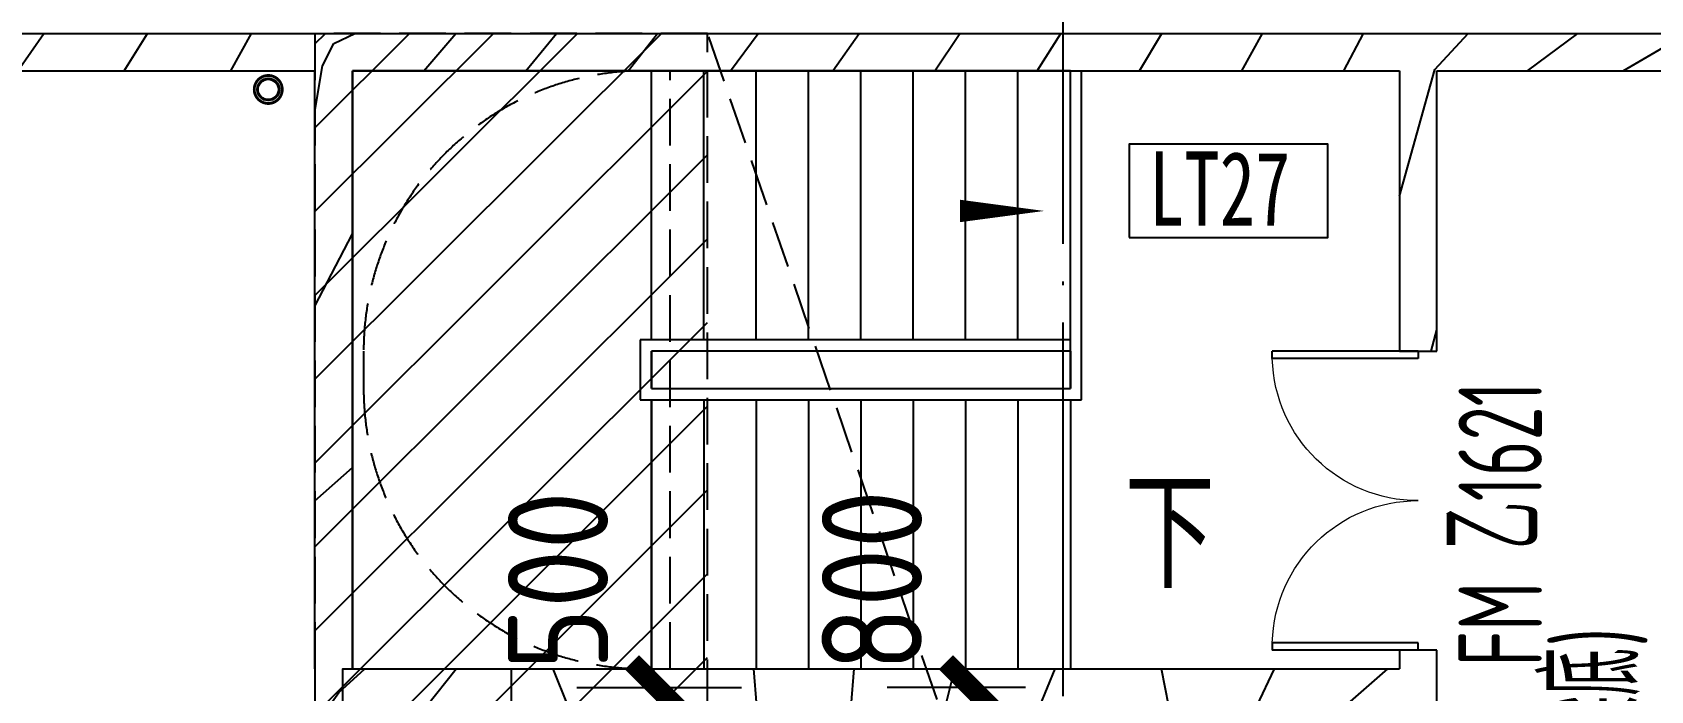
# Model space of a CAD drawing. Header units: inches. Extents: x 0 to 1813292486, y 0 to 3473589894.
# Drawn here: x 600526374 to 600535030, y 3473214601 to 3473218124 of the extents above; entities that cross this region are included whole.
import ezdxf
from ezdxf.enums import TextEntityAlignment as Align

# ---------------------------------------------------------------- set-up
doc = ezdxf.new("R2010")
doc.units = ezdxf.units.IN
doc.header["$LTSCALE"] = 1000
doc.header["$MEASUREMENT"] = 0
for name, pattern in [('AX-MALL-GIRD-200$0$DOTE', [2.4200000000000004, 2, -0.2, 0.02, -0.2]), ('AX-MALL-WALL-P02-QT$0$DASH', [0.35, 0.25, -0.1]), ('AX-MALL-WALL-P02-QT$0$DOTE', [2.4200000000000004, 2, -0.2, 0.02, -0.2]), ('PX-MALL-P02-LG$0$CONTINOUS', [0])]:
    doc.linetypes.add(name, pattern=pattern)
for name, color, linetype in [('A-Anno-Note', 241, 'Continuous'), ('AX-MALL-DIM-P02$0$A-Anno-Dims', 3, 'Continuous'), ('AX-MALL-DIM-P02$0$A-Detl-Thin', 131, 'Continuous'), ('AX-MALL-GIRD-200$0$A-Grid', 222, 'AX-MALL-GIRD-200$0$DOTE'), ('AX-MALL-P02-200$0$A-Anno-Note', 241, 'Continuous'), ('AX-MALL-WALL-P02$0$A-Anno-Note', 241, 'Continuous'), ('AX-MALL-WALL-P02-QT$0$_T_S__T_ELEV_A-STRS', 7, 'Continuous'), ('AX-MALL-WALL-P02-QT$0$A-Anno-Dims', 3, 'Continuous'), ('AX-MALL-WALL-P02-QT$0$A-Anno-Note', 241, 'Continuous'), ('AX-MALL-WALL-P02-QT$0$A-Detl-Patt', 8, 'Continuous'), ('AX-MALL-WALL-P02-QT$0$A-Detl-Thin', 131, 'Continuous'), ('AX-MALL-WALL-P02-QT$0$A-Strs', 151, 'Continuous'), ('AX-MALL-WALL-P02-QT$0$A-Wall', 2, 'Continuous'), ('AX-MALL-WALL-P02-QT$0$A-Wall-Patt', 13, 'Continuous'), ('AX-MALL-WALL-P02-QT$0$A-Wind', 4, 'Continuous'), ('AX-MALL-WORD-P02$0$A-Anno-Note', 241, 'Continuous'), ('AX-MALL-WORD-P02$0$A-Wind-Iden', 11, 'Continuous'), ('AX-MALL-ZTKD-P02$0$A-Anno-Note', 241, 'Continuous'), ('MX-MALL-P02-LG$0$M-VT-DUCT-SAD', 90, 'Continuous'), ('PX-MALL-P02-LG$0$P-Pipe-Risr', 7, 'Continuous'), ('PX-MALL-P02-LG$0$P-Pipe-Risr-Arch', 6, 'Continuous'), ('PX-MALL-P02-LG$0$P-Pipe-Risr-W100', 6, 'Continuous'), ('PX-MALL-P02-LG$0$P-Pipe-Risr-W50', 6, 'Continuous'), ('PX-MALL-P02-LG$0$P-Sewr-Pipe', 123, 'PX-MALL-P02-LG$0$CONTINOUS')]:
    doc.layers.add(name, color=color, linetype=linetype)
doc.layers.add('MX-MALL-P02-LG$0$M-AUX-TO-ARCH', color=1, linetype='Continuous', plot=False)
doc.styles.add('AX-MALL-DIM-P02$0$_TCH_DIM_T3', font='gbenor.shx')
doc.styles.add('AX-MALL-WALL-P02-QT$0$_TCH_DIM', font='gbenor.shx')
doc.styles.add('AX-MALL-WORD-P02$0$_TCH_WINDOW', font='gbenor.shx', dxfattribs={"bigfont": 'gbcbig.shx'})
doc.styles.add('AX-MALL-WORD-P02$0$宋体', font='', dxfattribs={"width": 0.7, "height": 5})
doc.styles.add('PX-MALL-P02-LG$0$jzfz', font='gbenor.shx', dxfattribs={"bigfont": 'gbcbig.shx'})
doc.styles.get('AX-MALL-WORD-P02$0$宋体').set_extended_font_data('SimSun')
doc.dimstyles.new('AX-MALL-DIM-P02$0$_TCH_ARCH&&180', dxfattribs={"dimtxt": 535.5, "dimasz": 270, "dimexe": 450, "dimexo": 450, "dimgap": 137.25, "dimtad": 1, "dimdec": 0, "dimzin": 0, "dimdsep": 46, "dimtxsty": 'AX-MALL-DIM-P02$0$_TCH_DIM_T3', "dimblk": 'AX-MALL-DIM-P02$0$_ArchTick', "dimcen": 0.09, "dimclrt": 7, "dimazin": 2, "dimtfac": 1, "dimtdec": 0, "dimtix": 1, "dimtmove": 2, "dimatfit": 3, "dimfxl": 500, "dimtolj": 1, "dimtzin": 0, "dimarcsym": 0})
pattern_1 = [(45, (0, 359.0227), (-353.55353201463, 353.55353201463), [])]

# ---------------------------------------------------------------- blocks, each defined once
blk = doc.blocks.new('AX-MALL-WORD-P02')
at = {"layer": 'AX-MALL-WORD-P02$0$A-Anno-Note', "color": 3}
blk.add_lwpolyline([(600340223.2685026, 3473093158.064152), (600341218.4246526, 3473092787.33929), (600341392.971067, 3473093255.883363), (600340397.8149174, 3473093626.608224)], close=True, dxfattribs=at)
at = {"layer": 'AX-MALL-WORD-P02$0$A-Anno-Note', "color": 3, "style": 'AX-MALL-WORD-P02$0$宋体', "width": 0.7}
blk.add_text('LT27', height=396.5189873417721, rotation=339.5681615271141, dxfattribs=at).set_placement((600340345.5567002, 3473093181.305595))
at = {"layer": 'AX-MALL-WORD-P02$0$A-Wind-Iden', "style": 'AX-MALL-WORD-P02$0$_TCH_WINDOW', "width": 0.7}
for s, height, p in [('1621', 446.25, (600341799.2887869, 3473091065.110028)), ('乙', 506.3829787234042, (600341709.2116942, 3473090823.311379)), ('FM', 446.25, (600341491.1159458, 3473090237.86556)), ('贴梁底', 506.3829787234042, (600341746.8900734, 3473089430.504557)), (')', 446.25, (600342017.1213512, 3473090155.900502))]:
    blk.add_text(s, height=height, rotation=69.56816112945486, dxfattribs=at).set_placement(p)
blk = doc.blocks.new('AX-MALL-GIRD-200')
at = {"layer": 'AX-MALL-GIRD-200$0$A-Grid'}
blk.add_line((600370145.4054303, 3473174495.439316), (600331415.8664808, 3473070531.712234), dxfattribs=at)
blk = doc.blocks.new('AX-MALL-WALL-P02-QT$0$tj')
at = {"layer": 'AX-MALL-WALL-P02-QT$0$A-Detl-Patt'}
h = blk.add_hatch(dxfattribs=at)
h.set_pattern_fill('STEEL', color=256, scale=100.0000000000001, angle=50.43183869082386)
h.set_pattern_definition([(75.00000000004839, (-14278.19445574284, 156289.8254051208), (-153.3407249234246, 41.08752340989569), []), (75.00000000004839, (-14317.88195610046, 156358.5661673546), (-153.3407249234246, 41.08752340989569), [])])
edge = h.paths.add_edge_path()
edge.add_line((88101.273016572, 47666.64152574539), (87883.93542659283, 47459.84604215622))
edge.add_line((87883.93542659283, 47459.84604215622), (91571.54751467705, 43584.64122533798))
edge.add_arc((262949.389629302, 558937.705083496), 543101.4133620498, 251.6057364187558, 260.0288666978238)
edge.add_arc((172180.8466627672, -2862.146247219684), 27099.9982179492, 64.7128659603706, 96.9316049602786, ccw=False)
edge.add_arc((262948.9730309481, 558936.3205539446), 543099.9677998082, 261.6155114784545, 271.7251478115656)
edge.add_line((279298.9759148359, 16082.51663446426), (279298.9759315252, 16382.65274763107))
edge.add_arc((262948.9742454757, 558936.3204835369), 542799.9676941936, 261.62020364125146, 271.7261014454634, ccw=False)
edge.add_arc((172180.8456921196, -2862.14609140989), 27400.00151046549, 64.80631838577902, 96.83815911678944)
edge.add_arc((262949.394896181, 558937.7037490648), 542801.4137571028, 251.6136389015772, 260.02417327084333, ccw=False)
edge.add_line((91737.26096642017, 43845.69257831573), (88101.273016572, 47666.64152574539))
blk = doc.blocks.new('MX-MALL-P02-LG$0$YHJJ-P02')
at = {"layer": 'MX-MALL-P02-LG$0$M-AUX-TO-ARCH', "elevation": 2999.999999999999}
blk.add_lwpolyline([(-64709.70742642879, -61399.99999237061), (-64709.70742976665, -62099.99999094009), (-65609.7074290514, -62099.99998998642), (-65609.70742726326, -61399.99999237061)], close=True, dxfattribs=at)
blk = doc.blocks.new('MX-MALL-P02-LG')
at = {"layer": 'MX-MALL-P02-LG$0$M-VT-DUCT-SAD', "rotation": 339.5681613187875}
blk.add_blockref('MX-MALL-P02-LG$0$YHJJ-P02', (600418393.5374048, 3473127097.242905), dxfattribs=at)
blk = doc.blocks.new('AX-MALL-WALL-P02-QT$0$$DorLib2D$00000002')
for p, q in [((-0.5, -5.684341886080802e-17), (-0.5000000000000007, 0.4875)), ((-0.4750000000000007, 0.4875), (-0.5000000000000007, 0.4875)), ((-0.475, -2.842170943040401e-17), (-0.4750000000000007, 0.4875)), ((0.475, -2.842170943040401e-17), (0.4750000000000007, 0.4875)), ((0.4750000000000007, 0.4875), (0.5000000000000007, 0.4875)), ((0.5, -5.684341886080802e-17), (0.5000000000000007, 0.4875)), ((-0.5, -5.684341886080802e-17), (-0.475, -2.842170943040401e-17)), ((0.5, -5.684341886080802e-17), (0.475, -2.842170943040401e-17))]:
    blk.add_line(p, q)
at = {"lineweight": 13}
for centre, start, end in [((-0.4875, -4.263256414560601e-17), 0, 88.53071641864632), ((0.4875, -4.263256414560601e-17), 91.4692835813537, 180)]:
    blk.add_arc(centre, 0.4875, start, end, dxfattribs=at)
blk = doc.blocks.new('AX-MALL-WALL-P02-QT')
at = {"layer": 'AX-MALL-WALL-P02-QT$0$A-Detl-Patt', "linetype": 'AX-MALL-WALL-P02-QT$0$DASH'}
h = blk.add_hatch(dxfattribs=at)
h.set_pattern_fill('ANSI31', color=5, scale=199.9999999999999, angle=-3.81666561775622e-14)
h.set_pattern_definition([(24.56816130921802, (600185298.4270635, 3473279938.045598), (-132.0087131905358, 288.7558651210028), [])])
h.paths.add_polyline_path([(600335267.3240896, 3473092328.651565), (600337235.2091951, 3473091595.556619), (600338491.9433863, 3473094969.073939), (600336524.0582808, 3473095702.168885)])
at = {"layer": 'AX-MALL-WALL-P02-QT$0$A-Wall-Patt'}
h = blk.add_hatch(dxfattribs=at)
h.set_pattern_fill('普通砖', color=256, scale=200, style=0)
h.set_pattern_definition(pattern_1)
h.paths.add_polyline_path([(600333103.9952413, 3473096833.957993), (600333174.4312005, 3473096736.576167), (600336454.2397144, 3473095514.751256), (600336571.2213844, 3473095542.314516), (600336617.7670953, 3473095667.259602), (600333150.5409521, 3473096958.903079)])
h = blk.add_hatch(dxfattribs=at)
h.set_pattern_fill('普通砖', color=256, scale=200, style=0)
h.set_pattern_definition(pattern_1)
h.paths.add_polyline_path([(600336571.2213844, 3473095542.314516), (600336641.6573436, 3473095444.932689), (600341889.3509662, 3473093490.012832), (600342006.3326364, 3473093517.576092), (600342052.8783473, 3473093642.521178), (600336617.7670953, 3473095667.259602)])
h = blk.add_hatch(dxfattribs=at)
h.set_pattern_fill('普通砖', color=256, scale=200, style=0)
h.set_pattern_definition(pattern_1)
h.paths.add_polyline_path([(600335395.9421878, 3473092387.451097), (600335524.5602856, 3473092446.250628), (600336641.6573436, 3473095444.932689), (600336571.2213844, 3473095542.314516), (600336454.2397144, 3473095514.751256), (600335337.1426563, 3473092516.069195)])
h = blk.add_hatch(dxfattribs=at)
h.set_pattern_fill('普通砖', color=256, scale=200, style=0)
h.set_pattern_definition(pattern_1)
h.paths.add_polyline_path([(600342006.3326362, 3473093517.576092), (600342076.7685955, 3473093420.194265), (600344044.6537036, 3473092687.099319), (600344301.8898991, 3473092804.698382), (600342052.8783473, 3473093642.521178)])
h = blk.add_hatch(dxfattribs=at)
h.set_pattern_fill('普通砖', color=256, scale=200, style=0)
h.set_pattern_definition(pattern_1)
h.paths.add_polyline_path([(600341889.3509662, 3473093490.012832), (600341365.7117214, 3473092084.380619), (600341553.1293507, 3473092014.562053), (600342076.7685955, 3473093420.194265), (600342006.3326362, 3473093517.576092)])
h = blk.add_hatch(dxfattribs=at)
h.set_pattern_fill('普通砖', color=256, scale=200, style=0)
h.set_pattern_definition(pattern_1)
h.paths.add_polyline_path([(600335267.32409, 3473092328.651566), (600335395.9421878, 3473092387.451097), (600335337.1426563, 3473092516.069195)])
h = blk.add_hatch(dxfattribs=at)
h.set_pattern_fill('普通砖', color=256, scale=200, style=0)
h.set_pattern_definition(pattern_1)
h.paths.add_polyline_path([(600335252.6320435, 3473091907.270596), (600335350.0138696, 3473091977.706555), (600335454.7417192, 3473092258.832999), (600335395.9421878, 3473092387.451097), (600335267.32409, 3473092328.651566), (600335127.6869572, 3473091953.816307)])
h = blk.add_hatch(dxfattribs=at)
h.set_pattern_fill('普通砖', color=256, scale=200, style=0)
h.set_pattern_definition(pattern_1)
h.paths.add_polyline_path([(600335395.9421878, 3473092387.451097), (600335454.7417192, 3473092258.832999), (600336063.8490149, 3473092031.922659), (600336180.830685, 3473092059.485919), (600336227.3763958, 3473092184.431005), (600335524.5602856, 3473092446.250628)])
h = blk.add_hatch(dxfattribs=at)
h.set_pattern_fill('普通砖', color=256, scale=200, style=0)
h.set_pattern_definition(pattern_1)
h.paths.add_polyline_path([(600336180.830685, 3473092059.485919), (600336251.2666442, 3473091962.104093), (600339156.239899, 3473090879.916315), (600339273.2215692, 3473090907.479575), (600339319.76728, 3473091032.424661), (600336227.3763958, 3473092184.431005)])
h = blk.add_hatch(dxfattribs=at)
h.set_pattern_fill('普通砖', color=256, scale=200, style=0)
h.set_pattern_definition(pattern_1)
h.paths.add_polyline_path([(600339273.2215692, 3473090907.479575), (600339343.6575284, 3473090810.097749), (600340702.4353421, 3473090303.913143), (600340799.8171684, 3473090374.349102), (600340772.2539084, 3473090491.330772), (600339319.76728, 3473091032.424661)])
h = blk.add_hatch(dxfattribs=at)
h.set_pattern_fill('普通砖', color=256, scale=200, style=0)
h.set_pattern_definition(pattern_1)
h.paths.add_polyline_path([(600340924.7622545, 3473090327.803391), (600340994.58082, 3473090515.221018), (600340807.1631906, 3473090585.039584), (600340772.2539084, 3473090491.330772), (600340799.8171684, 3473090374.349102)])
h = blk.add_hatch(dxfattribs=at)
h.set_pattern_fill('普通砖', color=256, scale=200, style=0)
h.set_pattern_definition(pattern_1)
h.paths.add_polyline_path([(600340702.4353421, 3473090303.913143), (600340458.0703596, 3473089647.951439), (600340645.487989, 3473089578.132873), (600340924.7622545, 3473090327.803391), (600340799.8171684, 3473090374.349102)])
at = {"layer": 'AX-MALL-WALL-P02-QT$0$_T_S__T_ELEV_A-STRS', "linetype": 'AX-MALL-WALL-P02-QT$0$DOTE', "const_width": 150}
blk.add_lwpolyline([(600234247.8536268, 3473153011.494684), (600262405.5662599, 3473142521.920496), (600259473.1864733, 3473134650.380063), (600277652.6965212, 3473127877.979127), (600276745.0551592, 3473125441.549947), (600276745.055159, 3473125441.549947), (600276046.8694955, 3473123567.373652), (600279607.804453, 3473122240.820894), (600279607.8044529, 3473122240.820893), (600286917.0919989, 3473119517.896807), (600286114.1784856, 3473117362.594068), (600305090.2134603, 3473110293.464231), (600303222.5668081, 3473105280.042639), (600316013.8200127, 3473100514.925489), (600314879.2683095, 3473097469.389009), (600322235.4102613, 3473094729.010282), (600324225.2394023, 3473100070.412719), (600344138.3625215, 3473092652.190045), (600342323.0797966, 3473087779.331682), (600442122.9674294, 3473050600.945104)], dxfattribs=at)
at = {"layer": 'AX-MALL-WALL-P02-QT$0$A-Anno-Dims', "color": 5}
blk.add_lwpolyline([(600339515.9907314, 3473091759.677268, 0, 0, 0), (600336536.0504254, 3473092869.792473, 0, 0, 0), (600337129.5082393, 3473094462.842322, 0, 0, 0), (600339847.0638641, 3473093450.473111, 0, 120, 0), (600339425.3741981, 3473093607.564885, 0, 0, 0)], format="xyseb", dxfattribs=at)
at = {"layer": 'AX-MALL-WALL-P02-QT$0$A-Detl-Patt', "linetype": 'AX-MALL-WALL-P02-QT$0$DASH'}
blk.add_line((600337903.6827328, 3473071256.615159), (600338491.9433864, 3473094969.073939), dxfattribs=at)
at = {"layer": 'AX-MALL-WALL-P02-QT$0$A-Detl-Patt', "color": 5, "linetype": 'AX-MALL-WALL-P02-QT$0$DASH'}
for points in [[(600335267.3240896, 3473092328.651565), (600337235.2091951, 3473091595.556619), (600338491.9433863, 3473094969.073939), (600336524.0582808, 3473095702.168885)], [(600335524.5602853, 3473092446.250628), (600337117.6101321, 3473091852.792815), (600338234.7071906, 3473094851.474876), (600336641.6573439, 3473095444.932689)]]:
    blk.add_lwpolyline(points, close=True, dxfattribs=at)
at = {"layer": 'AX-MALL-WALL-P02-QT$0$A-Strs', "color": 5}
for p, q in [((600336641.6573465, 3473095444.932697), (600335524.5602852, 3473092446.250628)), ((600338140.9983795, 3473094886.384167), (600336641.6573465, 3473095444.932697)), ((600337638.3047018, 3473093536.977235), (600338140.9983795, 3473094886.384167)), ((600337638.3047018, 3473093536.977235), (600338140.9983795, 3473094886.384167)), ((600340240.0758283, 3473094104.416224), (600338140.9983795, 3473094886.384167)), ((600337900.6893829, 3473093439.231243), (600338403.3830606, 3473094788.638175)), ((600338163.0740641, 3473093341.48525), (600338665.7677417, 3473094690.892181)), ((600338425.4587451, 3473093243.739257), (600338928.1524228, 3473094593.146189)), ((600338687.8434262, 3473093145.993264), (600339190.5371039, 3473094495.400196)), ((600338950.2281073, 3473093048.247271), (600339452.921785, 3473094397.654203)), ((600339212.6127884, 3473092950.501278), (600339715.3064661, 3473094299.90821)), ((600339474.9974697, 3473092852.755286), (600339977.6911472, 3473094202.162217)), ((600339646.6180143, 3473092511.366375), (600340240.0758282, 3473094104.416225)), ((600339737.3821507, 3473092755.009293), (600340240.0758283, 3473094104.416224)), ((600340240.0758282, 3473094104.416225), (600340296.3011171, 3473094083.470655)), ((600339681.8977334, 3473092434.195517), (600340296.3011171, 3473094083.470655)), ((600337582.079413, 3473093557.922805), (600337470.3697067, 3473093258.054599)), ((600339737.3821509, 3473092755.009293), (600337582.079413, 3473093557.922805)), ((600337617.3591322, 3473093480.751947), (600337547.5405656, 3473093293.334318)), ((600337547.5405657, 3473093293.334318), (600337617.359132, 3473093480.751947)), ((600339716.4365809, 3473092698.784004), (600337617.359132, 3473093480.751947)), ((600339716.4365809, 3473092698.784004), (600337617.3591322, 3473093480.751947)), ((600337526.5949959, 3473093237.109029), (600337023.9013182, 3473091887.702097)), ((600337023.9013182, 3473091887.702097), (600337526.594996, 3473093237.109029)), ((600337470.3697067, 3473093258.054599), (600339681.8977334, 3473092434.195517)), ((600337547.5405656, 3473093293.334318), (600339646.6180145, 3473092511.366375)), ((600337547.5405656, 3473093293.334318), (600339646.6180143, 3473092511.366375)), ((600337788.979677, 3473093139.363037), (600337286.2859993, 3473091789.956105)), ((600338051.3643581, 3473093041.617043), (600337548.6706804, 3473091692.210112)), ((600338313.7490392, 3473092943.871051), (600337811.0553615, 3473091594.464119)), ((600338576.1337204, 3473092846.125058), (600338073.4400426, 3473091496.718126)), ((600338838.5184014, 3473092748.379065), (600338335.8247237, 3473091398.972133)), ((600339716.4365809, 3473092698.784004), (600339737.3821507, 3473092755.009293)), ((600339716.4365809, 3473092698.784004), (600339737.3821509, 3473092755.009293)), ((600339100.9030825, 3473092650.633072), (600338598.2094048, 3473091301.22614)), ((600339716.4365809, 3473092698.784004), (600339646.6180145, 3473092511.366375)), ((600339363.2877636, 3473092552.887079), (600338860.5940859, 3473091203.480147)), ((600339625.6724447, 3473092455.141087), (600339122.978767, 3473091105.734155)), ((600335524.5602852, 3473092446.250628), (600337023.9013182, 3473091887.702097)), ((600337023.9013182, 3473091887.702097), (600339122.978767, 3473091105.734155))]:
    blk.add_line(p, q, dxfattribs=at)
at = {"layer": 'AX-MALL-WALL-P02-QT$0$A-Strs', "color": 5, "linetype": 'AX-MALL-WALL-P02-QT$0$DASH'}
blk.add_lwpolyline([(600338103.5663956, 3473094900.328681, 0.4142243839893411), (600336174.2432383, 3473094018.354516), (600336104.4248176, 3473093830.937276, 0.4142243552546902), (600336986.4695927, 3473091901.646514)], format="xyb", dxfattribs=at)
at = {"layer": 'AX-MALL-WALL-P02-QT$0$A-Wall'}
for p, q in [((600333150.5409521, 3473096958.903079), (600336617.7670953, 3473095667.259602)), ((600333174.4312005, 3473096736.576167), (600336454.2397144, 3473095514.751256)), ((600336617.7670953, 3473095667.259602), (600342052.8783473, 3473093642.521178)), ((600335337.1426563, 3473092516.069195), (600336454.2397144, 3473095514.751256)), ((600335524.5602856, 3473092446.250628), (600336641.6573436, 3473095444.932689)), ((600336641.6573436, 3473095444.932689), (600341889.3509662, 3473093490.012832)), ((600342052.8783473, 3473093642.521178), (600344301.8898991, 3473092804.698382)), ((600341889.3509662, 3473093490.012832), (600341365.7117214, 3473092084.380619)), ((600341553.1293507, 3473092014.562053), (600342076.7685955, 3473093420.194265)), ((600342076.7685955, 3473093420.194265), (600344044.6537036, 3473092687.099319)), ((600335337.1426563, 3473092516.069195), (600335267.32409, 3473092328.651566)), ((600335337.1426563, 3473092516.069195), (600335337.1426563, 3473092516.069195)), ((600335524.5602856, 3473092446.250628), (600336227.3763958, 3473092184.431005)), ((600336227.3763958, 3473092184.431005), (600339319.76728, 3473091032.424661)), ((600341365.7117214, 3473092084.380619), (600341553.1293507, 3473092014.562053)), ((600339319.76728, 3473091032.424661), (600340772.2539084, 3473090491.330772)), ((600340807.1631906, 3473090585.039584), (600340772.2539084, 3473090491.330772)), ((600340994.58082, 3473090515.221018), (600340807.1631906, 3473090585.039584)), ((600340924.7622545, 3473090327.803391), (600340994.58082, 3473090515.221018)), ((600340645.487989, 3473089578.132873), (600340924.7622545, 3473090327.803391))]:
    blk.add_line(p, q, dxfattribs=at)
at = {"layer": 'AX-MALL-WALL-P02-QT$0$A-Detl-Thin'}
blk.add_blockref('MX-MALL-P02-LG', (0, 0), dxfattribs=at)
at = {"layer": 'AX-MALL-WALL-P02-QT$0$A-Detl-Thin', "rotation": 339.5681613091762}
blk.add_blockref('AX-MALL-WALL-P02-QT$0$tj', (600144118.6961328, 3473128496.287411), dxfattribs=at)
at = {"layer": 'AX-MALL-WALL-P02-QT$0$A-Wind'}
blk.add_blockref('AX-MALL-GIRD-200', (0, 0), dxfattribs=at)
at = {"layer": 'AX-MALL-WALL-P02-QT$0$A-Wind', "xscale": -1600, "yscale": 1600, "zscale": 200, "rotation": 69.56816130677875}
blk.add_blockref('AX-MALL-WALL-P02-QT$0$$DorLib2D$00000002', (600341180.1462706, 3473091299.800818), dxfattribs=at)
at = {"layer": 'AX-MALL-WALL-P02-QT$0$A-Anno-Note', "color": 5, "style": 'AX-MALL-WALL-P02-QT$0$_TCH_DIM', "width": 0.7}
blk.add_text('下', height=506.3829787234042, rotation=339.5681613092755, dxfattribs=at).set_placement((600339565.0576487, 3473091461.275341))
blk = doc.blocks.new('AX-MALL-WALL-P02')
at = {"layer": 'AX-MALL-WALL-P02$0$A-Anno-Note'}
blk.add_blockref('AX-MALL-WORD-P02', (0, 0), dxfattribs=at)
blk.add_blockref('AX-MALL-WALL-P02-QT', (0, 0), dxfattribs=at)
blk = doc.blocks.new('PX-MALL-P02-LG$0$P-Risr')
at = {"layer": 'PX-MALL-P02-LG$0$P-Pipe-Risr-W50'}
h = blk.add_hatch(color=0, dxfattribs=at)
edge = h.paths.add_edge_path()
edge.add_ellipse((0, 0), major_axis=(47.05795628796547, 47.05795628796547), ratio=0.9999999999999695, start_angle=225.0000000000009, end_angle=405.0000000000009, ccw=False)
edge.add_ellipse((0, 0), major_axis=(47.05795628796764, 47.05795628796764), ratio=0.9999999999998785, start_angle=133.9675974886221, end_angle=225.0000000000035, ccw=False)
edge.add_line((-66.53919663240958, 1.199087783927098), (-54.4367953546693, 1.199087783927098))
edge.add_ellipse((0, 0), major_axis=(-38.50196423560672, 38.50196423560672), ratio=0.9999999999999859, start_angle=43.73814098242129, end_angle=134.9999999999996)
edge.add_ellipse((0, 0), major_axis=(38.50196423561096, 38.50196423561096), ratio=0.9999999999998216, start_angle=225.0000000000051, end_angle=405.0000000000051)
edge.add_ellipse((0, 0), major_axis=(38.50196423560679, 38.50196423560679), ratio=0.9999999999999831, start_angle=45.00000000000048, end_angle=133.7381409824204)
edge.add_line((-54.43679535467527, 1.199087783927098), (-66.53919663241555, 1.199087783927098))
edge.add_ellipse((0, 0), major_axis=(-47.05795628796762, 47.05795628796762), ratio=0.9999999999998742, start_angle=-45.00000000000358, end_angle=43.967597488629224, ccw=False)
at = {"layer": 'PX-MALL-P02-LG$0$P-Pipe-Risr-Arch', "ltscale": 0.7}
blk.add_circle((0, 0), 59.29000000000001, dxfattribs=at)
at = {"layer": 'PX-MALL-P02-LG$0$P-Pipe-Risr-W100', "color": 0, "const_width": 15}
blk.add_lwpolyline([(-75, 0, 1), (75, 0, 1)], format="xyb", close=True, dxfattribs=at)
at = {"layer": 'PX-MALL-P02-LG$0$P-Pipe-Risr-W50'}
blk.add_circle((0, 0), 54.45000000000001, dxfattribs=at)
at = {"layer": 'PX-MALL-P02-LG$0$P-Pipe-Risr', "style": 'PX-MALL-P02-LG$0$jzfz', "width": 0.6, "flags": 1}
for tag, p in [('SYS-MARK', (0.3310501334344735, -45.65933377496549)), ('RANGE', (0.3337570973526454, -45.67887874227017))]:
    blk.add_attdef(tag, text='', height=0.015625, dxfattribs=at).set_placement(p, align=Align.MIDDLE)
blk = doc.blocks.new('PX-MALL-P02-LG')
at = {"layer": 'PX-MALL-P02-LG$0$P-Sewr-Pipe', "ltscale": 0.7, "rotation": 249.5681613599653}
blk.add_blockref('PX-MALL-P02-LG$0$P-Risr', (600336185.0471398, 3473095508.278368), dxfattribs=at)
blk = doc.blocks.new('AX-MALL-ZTKD-P02')
at = {"layer": 'AX-MALL-ZTKD-P02$0$A-Anno-Note'}
blk.add_blockref('AX-MALL-GIRD-200', (0, 0), dxfattribs=at)
blk = doc.blocks.new('AX-MALL-DIM-P02$0$_ArchTick')
at = {"color": 0, "linetype": 'ByBlock', "const_width": 0.4}
blk.add_lwpolyline([(-0.5, -0.5), (0.5, 0.5)], dxfattribs=at)
blk = doc.blocks.new('*D673')
at = {"layer": 'AX-MALL-DIM-P02$0$A-Anno-Dims', "color": 0, "lineweight": -2, "transparency": 16777216}
for p, q in [((600333272.7234457, 3473097286.883939), (600333602.5970383, 3473098172.380877)), ((600333445.505264, 3473097750.69121), (600336912.7362256, 3473096459.045938)), ((600336739.9544072, 3473095995.238666), (600337069.8279998, 3473096880.735604))]:
    blk.add_line(p, q, dxfattribs=at)
at = {"layer": 'AX-MALL-DIM-P02$0$A-Anno-Dims', "color": 0, "lineweight": -2, "transparency": 16777216, "xscale": 270, "yscale": 270, "zscale": 270}
for p, rotation in [((600333445.505264, 3473097750.69121), 159.5681613023471), ((600336912.7362256, 3473096459.045938), 339.5681613023471)]:
    blk.add_blockref('AX-MALL-DIM-P02$0$_ArchTick', p, dxfattribs=dict(at, rotation=rotation))
at = {"layer": 'AX-MALL-DIM-P02$0$A-Anno-Dims', "color": 7, "transparency": 16777216, "insert": (600335320.5033418, 3473097484.389274), "char_height": 535.5, "attachment_point": 5, "rotation": 339.5681613023471, "style": 'AX-MALL-DIM-P02$0$_TCH_DIM_T3'}
blk.add_mtext('\\A1;3700', dxfattribs=at)
blk = doc.blocks.new('*D674')
at = {"layer": 'AX-MALL-DIM-P02$0$A-Anno-Dims', "color": 0, "lineweight": -2, "transparency": 16777216}
for p, q in [((600336739.9544075, 3473095995.238667), (600337069.8280001, 3473096880.735604)), ((600336912.7362258, 3473096459.045938), (600342347.842659, 3473094434.309309)), ((600342175.0608408, 3473093970.502038), (600342504.9344332, 3473094855.998975))]:
    blk.add_line(p, q, dxfattribs=at)
at = {"layer": 'AX-MALL-DIM-P02$0$A-Anno-Dims', "color": 0, "lineweight": -2, "transparency": 16777216, "xscale": 270, "yscale": 270, "zscale": 270}
for p, rotation in [((600336912.7362258, 3473096459.045938), 159.5681613038666), ((600342347.842659, 3473094434.309309), 339.5681613038666)]:
    blk.add_blockref('AX-MALL-DIM-P02$0$_ArchTick', p, dxfattribs=dict(at, rotation=rotation))
at = {"layer": 'AX-MALL-DIM-P02$0$A-Anno-Dims', "color": 7, "transparency": 16777216, "insert": (600339771.6720392, 3473095826.198323), "char_height": 535.5, "attachment_point": 5, "rotation": 339.5681613038666, "style": 'AX-MALL-DIM-P02$0$_TCH_DIM_T3'}
blk.add_mtext('\\A1;5800', dxfattribs=at)
blk = doc.blocks.new('*D675')
at = {"layer": 'AX-MALL-DIM-P02$0$A-Anno-Dims', "color": 0, "lineweight": -2, "transparency": 16777216}
for p, q in [((600342175.0608407, 3473093970.502037), (600342504.9344333, 3473094855.998975)), ((600342347.8426591, 3473094434.309309), (600344503.1453961, 3473093631.395796)), ((600344330.3635777, 3473093167.588524), (600344660.2371703, 3473094053.085462))]:
    blk.add_line(p, q, dxfattribs=at)
at = {"layer": 'AX-MALL-DIM-P02$0$A-Anno-Dims', "color": 0, "lineweight": -2, "transparency": 16777216, "xscale": 270, "yscale": 270, "zscale": 270}
for p, rotation in [((600342347.8426591, 3473094434.309309), 159.5681613069397), ((600344503.1453961, 3473093631.395796), 339.5681613069396)]:
    blk.add_blockref('AX-MALL-DIM-P02$0$_ArchTick', p, dxfattribs=dict(at, rotation=rotation))
at = {"layer": 'AX-MALL-DIM-P02$0$A-Anno-Dims', "color": 7, "transparency": 16777216, "insert": (600343566.8766243, 3473094412.373252), "char_height": 535.5, "attachment_point": 5, "rotation": 339.56816130693966, "style": 'AX-MALL-DIM-P02$0$_TCH_DIM_T3'}
blk.add_mtext('\\A1;2300', dxfattribs=at)
blk = doc.blocks.new('*D696')
at = {"layer": 'AX-MALL-DIM-P02$0$A-Anno-Dims', "color": 0, "lineweight": -2, "transparency": 16777216}
for p, q in [((600336614.1567771, 3473091933.630413), (600337439.1183378, 3473091626.308024)), ((600336842.8822576, 3473091314.85573), (600337017.4286717, 3473091783.399799)), ((600336439.6103631, 3473091465.086343), (600337264.5719236, 3473091157.763955))]:
    blk.add_line(p, q, dxfattribs=at)
at = {"layer": 'AX-MALL-DIM-P02$0$A-Anno-Dims', "color": 0, "lineweight": -2, "transparency": 16777216, "xscale": 270, "yscale": 270, "zscale": 270}
for p, rotation in [((600337017.4286717, 3473091783.399799), 69.56816132184328), ((600336842.8822576, 3473091314.85573), 249.5681613218433)]:
    blk.add_blockref('AX-MALL-DIM-P02$0$_ArchTick', p, dxfattribs=dict(at, rotation=rotation))
at = {"layer": 'AX-MALL-DIM-P02$0$A-Anno-Dims', "color": 7, "transparency": 16777216, "insert": (600336719.4985104, 3473092504.735657), "char_height": 535.5, "attachment_point": 5, "rotation": 69.56816132184328, "style": 'AX-MALL-DIM-P02$0$_TCH_DIM_T3'}
blk.add_mtext('\\A1;500', dxfattribs=at)
blk = doc.blocks.new('*D1470')
at = {"layer": 'AX-MALL-DIM-P02$0$A-Anno-Dims', "color": 0, "lineweight": -2, "transparency": 16777216}
for p, q in [((600338863.1470237, 3473091095.815259), (600338169.4189005, 3473091354.241213)), ((600338311.836186, 3473090447.460405), (600338591.1101826, 3473091197.153777)), ((600338583.8730272, 3473090346.121886), (600337890.1449039, 3473090604.547841))]:
    blk.add_line(p, q, dxfattribs=at)
at = {"layer": 'AX-MALL-DIM-P02$0$A-Anno-Dims', "color": 0, "lineweight": -2, "transparency": 16777216, "xscale": 270, "yscale": 270, "zscale": 270}
for p, rotation in [((600338591.1101826, 3473091197.153777), 69.56875074563519), ((600338311.836186, 3473090447.460405), 249.5687507456352)]:
    blk.add_blockref('AX-MALL-DIM-P02$0$_ArchTick', p, dxfattribs=dict(at, rotation=rotation))
at = {"layer": 'AX-MALL-DIM-P02$0$A-Anno-Dims', "color": 7, "transparency": 16777216, "insert": (600338293.1726012, 3473091918.486572), "char_height": 535.5, "attachment_point": 5, "rotation": 69.56875074563519, "style": 'AX-MALL-DIM-P02$0$_TCH_DIM_T3'}
blk.add_mtext('\\A1;800', dxfattribs=at)
blk = doc.blocks.new('AX-MALL-DIM-P02')
at = {"layer": 'AX-MALL-DIM-P02$0$A-Detl-Thin'}
blk.add_blockref('AX-MALL-ZTKD-P02', (-2.384185791015625e-06, 9.5367431640625e-07), dxfattribs=at)
at = {"layer": 'AX-MALL-DIM-P02$0$A-Anno-Dims'}
for p1, p2, distance, picture, middle in [((600333115.6316715, 3473096865.194273), (600336582.8626331, 3473095573.549), 944.9451913409588, '*D673', (600335320.5033418, 3473097484.389274)), ((600336582.8626331, 3473095573.549), (600342017.9690664, 3473093548.812371), 944.9451913825739, '*D674', (600339771.6720392, 3473095826.198323)), ((600342017.9690665, 3473093548.812371), (600344173.2718034, 3473092745.898858), 944.9451909773503, '*D675', (600343566.8766243, 3473094412.373252))]:
    dim = blk.add_aligned_dim(p1=p1, p2=p2, distance=distance, dimstyle='AX-MALL-DIM-P02$0$_TCH_ARCH&&180', dxfattribs=at)
    dim.commit()
    dim.dimension.update_dxf_attribs({"geometry": picture, "text_midpoint": middle})
for base, p1, p2, angle, picture, middle in [((600337017.4286717, 3473091783.399799), (600336017.9206966, 3473091622.178117), (600336192.467111, 3473092090.722187), 69.56816134091822, '*D696', (600336719.4985104, 3473092504.735657)), ((600338591.1101826, 3473091197.153777), (600339005.5643095, 3473090189.034451), (600339284.8383061, 3473090938.727823), 69.56875073371398, '*D1470', (600338293.1726012, 3473091918.486572))]:
    dim = blk.add_linear_dim(base=base, p1=p1, p2=p2, angle=angle, dimstyle='AX-MALL-DIM-P02$0$_TCH_ARCH&&180', dxfattribs=at)
    dim.commit()
    dim.dimension.update_dxf_attribs({"geometry": picture, "text_midpoint": middle, "dimtype": 129})
blk = doc.blocks.new('AX-MALL-P02-200')
at = {"layer": 'AX-MALL-P02-200$0$A-Anno-Note'}
blk.add_blockref('AX-MALL-WALL-P02', (0, 0), dxfattribs=at)
for name in ['AX-MALL-DIM-P02', 'PX-MALL-P02-LG']:
    blk.add_blockref(name, (0, 0), dxfattribs=at)

msp = doc.modelspace()

# ---------------------------------------------------------------- block references
at = {"layer": 'A-Anno-Note', "rotation": 20.43183869077545}
msp.add_blockref('AX-MALL-P02-200', (1250392458.527329, 9048125.682563305), dxfattribs=at)

doc.saveas('drawing.dxf')
